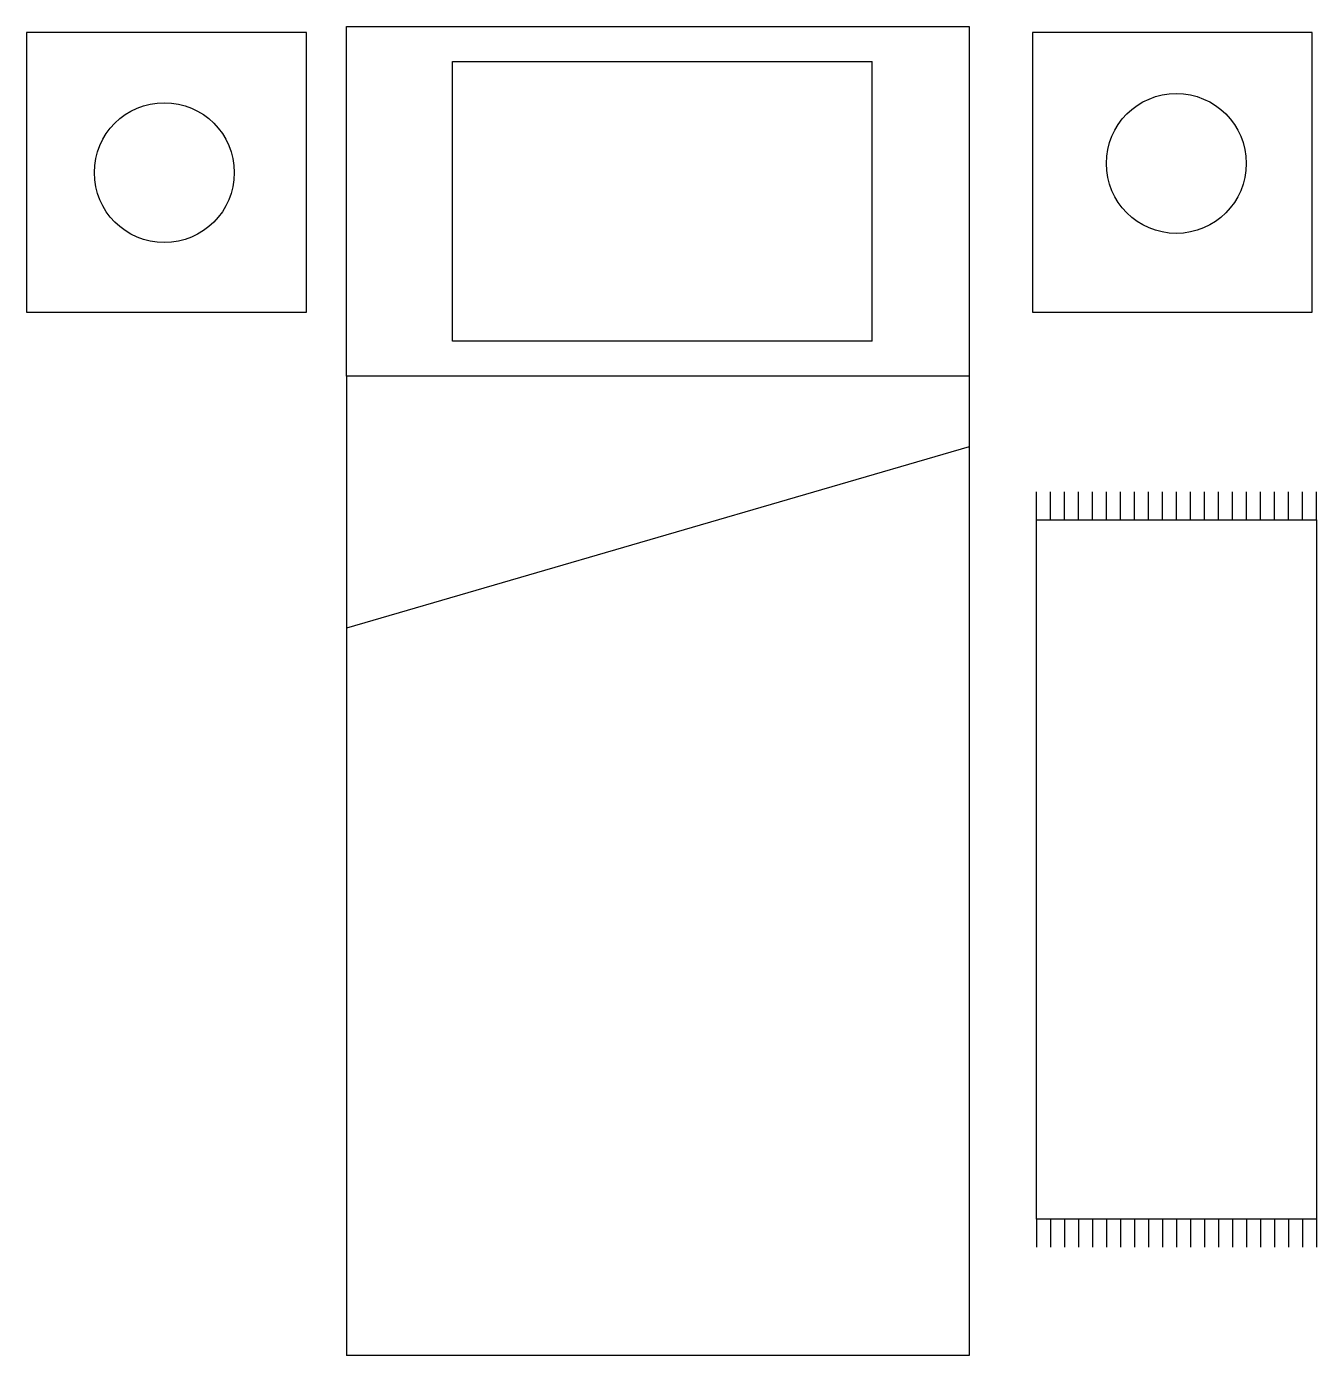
# Model space of a CAD drawing. Extents: x -0.9 to 0.94, y -1.9 to 0.
import ezdxf

# ---------------------------------------------------------------- set-up
doc = ezdxf.new("R2010")
doc.units = 0
doc.header["$MEASUREMENT"] = 0
doc.layers.add('A-MOBILIA', color=2, linetype='CONTINUOUS')

# ---------------------------------------------------------------- blocks, each defined once
blk = doc.blocks.new('SOLT-LUM')
at = {"layer": 'A-MOBILIA'}
for p, q in [((-0.445, -0.03), (0.445, -0.03)), ((-0.445, -0.53), (-0.445, -0.03)), ((0.445, -0.03), (0.445, -0.53)), ((-0.2936, -0.08), (0.3064, -0.08)), ((-0.2936, -0.48), (-0.2936, -0.08)), ((0.3064, -0.48), (0.3064, -0.08)), ((0.3064, -0.48), (-0.2936, -0.48)), ((0.445, -0.53), (-0.445, -0.53)), ((-0.445, -0.53), (-0.445, -1.93)), ((0.445, -0.53), (0.445, -1.93)), ((0.445, -0.6308), (-0.445, -0.8903)), ((0.5411, -0.7354), (0.5411, -0.6954)), ((0.5611, -0.7354), (0.5611, -0.6954)), ((0.5811, -0.7354), (0.5811, -0.6954)), ((0.6011, -0.7354), (0.6011, -0.6954)), ((0.6211, -0.7354), (0.6211, -0.6954)), ((0.6411, -0.7354), (0.6411, -0.6954)), ((0.6611, -0.7354), (0.6611, -0.6954)), ((0.6811, -0.7354), (0.6811, -0.6954)), ((0.7011, -0.7354), (0.7011, -0.6954)), ((0.7211, -0.7354), (0.7211, -0.6954)), ((0.7411, -0.7354), (0.7411, -0.6954)), ((0.7611, -0.7354), (0.7611, -0.6954)), ((0.7811, -0.7354), (0.7811, -0.6954)), ((0.8011, -0.7354), (0.8011, -0.6954)), ((0.8211, -0.7354), (0.8211, -0.6954)), ((0.8411, -0.7354), (0.8411, -0.6954)), ((0.8611, -0.7354), (0.8611, -0.6954)), ((0.8811, -0.7354), (0.8811, -0.6954)), ((0.9011, -0.7354), (0.9011, -0.6954)), ((0.9211, -0.7354), (0.9211, -0.6954)), ((0.9411, -0.7354), (0.9411, -0.6954)), ((0.5411, -1.7354), (0.5411, -1.7754)), ((0.5611, -1.7354), (0.5611, -1.7754)), ((0.5811, -1.7354), (0.5811, -1.7754)), ((0.6011, -1.7354), (0.6011, -1.7754)), ((0.6211, -1.7354), (0.6211, -1.7754)), ((0.6411, -1.7354), (0.6411, -1.7754)), ((0.6611, -1.7354), (0.6611, -1.7754)), ((0.6811, -1.7354), (0.6811, -1.7754)), ((0.7011, -1.7354), (0.7011, -1.7754)), ((0.7211, -1.7354), (0.7211, -1.7754)), ((0.7411, -1.7354), (0.7411, -1.7754)), ((0.7611, -1.7354), (0.7611, -1.7754)), ((0.7811, -1.7354), (0.7811, -1.7754)), ((0.8011, -1.7354), (0.8011, -1.7754)), ((0.8211, -1.7354), (0.8211, -1.7754)), ((0.8411, -1.7354), (0.8411, -1.7754)), ((0.8611, -1.7354), (0.8611, -1.7754)), ((0.8811, -1.7354), (0.8811, -1.7754)), ((0.9011, -1.7354), (0.9011, -1.7754)), ((0.9211, -1.7354), (0.9211, -1.7754)), ((0.9411, -1.7354), (0.9411, -1.7754)), ((0.445, -1.93), (-0.445, -1.93))]:
    blk.add_line(p, q, dxfattribs=at)
for points in [[(-0.9021, -0.4383), (-0.5021, -0.4383), (-0.5021, -0.0383), (-0.9021, -0.0383)], [(0.5352, -0.4383), (0.9352, -0.4383), (0.9352, -0.0383), (0.5352, -0.0383)], [(0.5411, -0.7354), (0.9411, -0.7354), (0.9411, -1.7354), (0.5411, -1.7354)]]:
    blk.add_lwpolyline(points, close=True, dxfattribs=at)
for centre in [(0.7409, -0.2257), (-0.7053, -0.2388)]:
    blk.add_circle(centre, 0.1, dxfattribs=at)

msp = doc.modelspace()

# ---------------------------------------------------------------- block references
at = {"layer": 'A-MOBILIA'}
msp.add_blockref('SOLT-LUM', (0, 0.03), dxfattribs=at)

doc.saveas('drawing.dxf')
